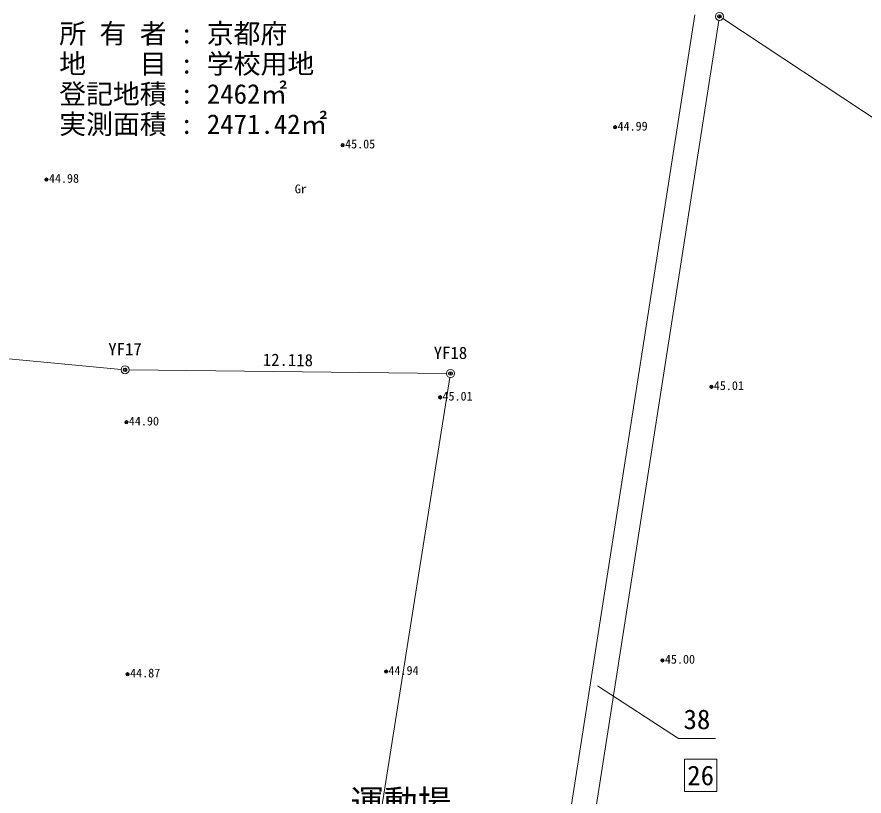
# Model space of a CAD drawing. Units: millimetres, scale not verified. Extents: x -29071210 to -28860960, y -117775216 to -117329466.
# Drawn here: x -29033096 to -29001552, y -117496275 to -117467243 of the extents above; entities that cross this region are included whole.
import ezdxf
from ezdxf.enums import TextEntityAlignment as Align

# ---------------------------------------------------------------- set-up
doc = ezdxf.new("R2010")
doc.units = ezdxf.units.MM
doc.header["$LTSCALE"] = 250
doc.header["$PDMODE"] = 32
doc.header["$PDSIZE"] = 125
doc.layers.add('S-SUV-BMK', color=7, linetype='Continuous')
for name, color, linetype, lineweight in [('S-SUV-HTXT', 7, 'Continuous', 13), ('S-SUV-ROW', 7, 'Continuous', 15), ('S-SUV-SRVR', 3, 'Continuous', 13)]:
    doc.layers.add(name, color=color, linetype=linetype, lineweight=lineweight)
doc.styles.add('ＭＳ ゴシック', font='')
doc.styles.get('ＭＳ ゴシック').set_extended_font_data('MS Gothic')

# ---------------------------------------------------------------- blocks, each defined once
blk = doc.blocks.new('ﾌﾟﾛｯﾄﾏｰｸ-03_1')
at = {"color": 3, "linetype": 'Continuous', "lineweight": 25}
blk.add_circle((0, 0), 0.5, dxfattribs=at)
at = {"color": 3}
blk.add_point((0, 0), dxfattribs=at)
blk = doc.blocks.new('ﾌﾟﾛｯﾄﾏｰｸ-03')
at = {"color": 7, "linetype": 'Continuous', "lineweight": 15}
blk.add_circle((0, 0), 0.5, dxfattribs=at)
at = {"color": 7}
blk.add_point((0, 0), dxfattribs=at)

msp = doc.modelspace()

# ---------------------------------------------------------------- linework, layer by layer
at = {"layer": 'S-SUV-HTXT', "lineweight": 15}
msp.add_lwpolyline([(-29011483.1, -117492162.1), (-29008461, -117494126.5), (-29007086, -117494126.5)], dxfattribs=at)
msp.add_lwpolyline([(-29008236.5, -117494905.7), (-29008236.5, -117496105.7), (-29007036.5, -117496105.7), (-29007036.5, -117494905.7)], close=True, dxfattribs=at)
at = {"layer": 'S-SUV-ROW'}
for p, q in [((-29007848, -117467162.7), (-29021345.5, -117553628.7)), ((-29019651.8, -117548684.8), (-29006958.8, -117467372.9)), ((-28969743, -117491807.8), (-29006810.5, -117467307.4)), ((-29040460.7, -117479326.5), (-29029219.1, -117480378.1)), ((-29028919.8, -117480393.8), (-29017101.8, -117480527.9)), ((-29016975.3, -117480677.7), (-29028279.6, -117551952.4))]:
    msp.add_line(p, q, dxfattribs=at)

# ---------------------------------------------------------------- block references
at = {"layer": 'S-SUV-BMK', "xscale": 300, "yscale": 300}
for p in [(-29006935.6, -117467224.7), (-29029069.8, -117480392.1), (-29016951.8, -117480529.6)]:
    msp.add_blockref('ﾌﾟﾛｯﾄﾏｰｸ-03', p, dxfattribs=at)
at = {"layer": 'S-SUV-SRVR', "xscale": 75, "yscale": 75}
for p in [(-29010822.2, -117471355.2), (-29020968.2, -117472021.2), (-29031997.1, -117473301.5), (-29007237.9, -117481024.7), (-29017342, -117481417), (-29029020, -117482344), (-29009059.4, -117491221.3), (-29028974.1, -117491733.6), (-29019352.3, -117491637)]:
    msp.add_blockref('ﾌﾟﾛｯﾄﾏｰｸ-03_1', p, dxfattribs=at)

# ---------------------------------------------------------------- texts
at = {"layer": 'S-SUV-BMK', "style": 'ＭＳ ゴシック'}
for s, p in [('YF17', (-29029694.8, -117479392.1)), ('YF18', (-29017576.8, -117479529.6))]:
    msp.add_text(s, height=458.2, dxfattribs=at).set_placement(p, align=Align.TOP_LEFT)
at = {"layer": 'S-SUV-HTXT', "style": 'ＭＳ ゴシック'}
for s, p in [('所 有 者 : 京都府', (-29031521.2, -117468448.9)), ('地\u3000\u3000目 : 学校用地', (-29031521.2, -117469573.9)), ('登記地積 : 2462㎡', (-29031521.2, -117470698.9)), ('実測面積 : 2471.42㎡', (-29031521.2, -117471823.9)), ('38', (-29008273.5, -117494001.5))]:
    msp.add_text(s, height=733.1, dxfattribs=at).set_placement(p, align=Align.BOTTOM_LEFT)
for s, height, p in [('Gr', 329.9, (-29022526, -117473651)), ('26', 733.1, (-29007636.5, -117495505.7)), ('運動場', 916.4, (-29018801, -117496497.8))]:
    msp.add_text(s, height=height, dxfattribs=at).set_placement(p, align=Align.MIDDLE_CENTER)
msp.add_text('12.118', height=458.2, rotation=359.35, dxfattribs=at).set_placement((-29023005.8, -117480023.4), align=Align.MIDDLE_CENTER)
at = {"layer": 'S-SUV-SRVR', "style": 'ＭＳ ゴシック'}
for s, p in [('44.99', (-29010731.3, -117471575.3)), ('45.05', (-29020877.3, -117472241.3)), ('44.98', (-29031906.3, -117473521.7)), ('45.01', (-29007147.1, -117481244.9)), ('45.01', (-29017251.1, -117481637.2)), ('44.90', (-29028929.1, -117482564.2)), ('45.00', (-29008968.6, -117491441.5)), ('44.87', (-29028883.2, -117491953.8)), ('44.94', (-29019261.5, -117491857.2))]:
    msp.add_text(s, height=329.9, dxfattribs=at).set_placement(p, align=Align.BOTTOM_LEFT)

doc.saveas('drawing.dxf')
